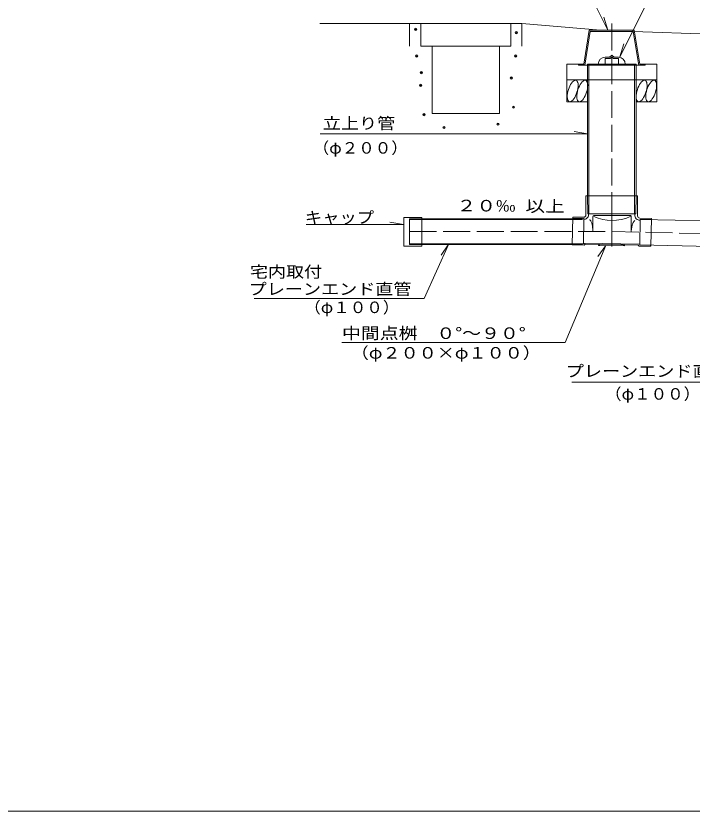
# Model space of a CAD drawing. Units: millimetres on the paper. Extents: x -390 to 406, y -282 to 282.
# Drawn here: x -91.9 to 58.6, y -282 to -105.1 of the extents above; entities that cross this region are included whole.
import ezdxf
from ezdxf.enums import TextEntityAlignment as Align

# ---------------------------------------------------------------- set-up
doc = ezdxf.new("R2010")
doc.units = ezdxf.units.MM
doc.header["$PDMODE"] = 32
doc.header["$PDSIZE"] = 0.5
doc.linetypes.add('DASHED', pattern=[7.5, 6, -1.5])
for name, color, linetype, lineweight in [('0-2__0-2__0-2_LAYER001', 7, 'Continuous', 18), ('0-3__0-3__1-0_', 7, 'Continuous', 18), ('0-6__0-6_レイヤ3', 7, 'Continuous', 18), ('0-7__0-7_レイヤ4', 7, 'Continuous', 18)]:
    doc.layers.add(name, color=color, linetype=linetype, lineweight=lineweight)
doc.styles.add('ＭＳ ゴシック', font='')
doc.styles.get('ＭＳ ゴシック').set_extended_font_data('MS Gothic')

msp = doc.modelspace()

# ---------------------------------------------------------------- linework, layer by layer
at = {"layer": '0-2__0-2__0-2_LAYER001'}
msp.add_lwpolyline([(-390.5, 282), (-390.5, -282), (405.5, -282), (405.5, 282)], close=True, dxfattribs=at)
at = {"layer": '0-3__0-3__1-0_'}
for p, q in [((39.812, -108.343), (32.41, -93.538)), ((39.812, -108.343), (38.918, -105.436)), ((18.178, -106.843), (-4.322, -106.843)), ((-4.322, -106.843), (-4.322, -111.843)), ((20.678, -106.843), (20.678, -111.843)), ((35.678, -108.343), (34.428, -115.843)), ((35.894, -108.598), (34.644, -116.098)), ((35.894, -108.598), (45.462, -108.598)), ((45.462, -108.598), (46.712, -116.098)), ((45.462, -108.598), (109.577, -110.852)), ((43.394, -111.344), (42.499, -114.251)), ((15.678, -111.843), (0.678, -111.843)), ((39.178, -114.643), (40.303, -114.643)), ((39.178, -114.643), (39.178, -115.843)), ((41.054, -114.643), (42.178, -114.643)), ((42.162, -114.643), (42.162, -115.843)), ((30.678, -115.843), (34.428, -115.843)), ((30.678, -124.234), (30.678, -115.843)), ((33.278, -115.843), (33.278, -116.098)), ((33.278, -116.098), (35.278, -116.098)), ((35.278, -115.843), (35.278, -146.647)), ((35.278, -115.843), (46.078, -115.843)), ((35.278, -116.098), (46.078, -116.098)), ((35.603, -116.098), (35.603, -149.132)), ((45.753, -116.098), (45.753, -149.125)), ((46.078, -115.843), (46.078, -146.647)), ((46.078, -116.098), (48.078, -116.098)), ((46.928, -115.843), (50.678, -115.843)), ((48.078, -115.843), (48.078, -116.098)), ((50.678, -115.843), (50.678, -124.234)), ((50.678, -119.343), (45.678, -119.343)), ((30.678, -124.234), (35.278, -124.234)), ((46.078, -124.234), (50.678, -124.234)), ((35.278, -131.368), (32.278, -130.868)), ((35.278, -131.368), (-24.251, -131.368)), ((40.678, -144.938), (40.678, -156.402)), ((34.928, -145.127), (46.428, -145.125)), ((34.928, -149.429), (34.928, -145.127)), ((35.242, -145.175), (35.193, -145.125)), ((35.313, -149.083), (35.242, -145.175)), ((46.047, -149.076), (46.112, -145.177)), ((46.428, -145.125), (46.428, -149.62)), ((-1.572, -149.963), (-5.572, -149.963)), ((-4.322, -150.262), (-4.322, -155.962)), ((34.178, -150.262), (-4.322, -150.262)), ((-1.572, -156.337), (-1.572, -149.963)), ((31.878, -156.079), (31.981, -149.88)), ((32.027, -150.112), (31.978, -150.061)), ((31.981, -149.88), (34.42, -149.921)), ((34.402, -150.189), (32.027, -150.112)), ((34.475, -150.266), (34.383, -155.777)), ((45.997, -149.125), (35.363, -149.132)), ((35.529, -149.158), (35.524, -149.453)), ((36.455, -149.781), (36.455, -153.054)), ((44.762, -149.528), (36.705, -149.535)), ((45.011, -149.908), (45.013, -149.783)), ((45.012, -153.197), (45.011, -149.908)), ((45.822, -149.649), (45.83, -149.15)), ((46.909, -150.129), (49.479, -150.171)), ((49.479, -150.171), (49.375, -156.37)), ((-5.694, -151.513), (-27.326, -151.513)), ((-5.694, -151.513), (-8.694, -151.013)), ((34.178, -150.412), (-4.322, -150.412)), ((34.661, -150.35), (34.499, -150.347)), ((46.947, -150.554), (46.72, -150.552)), ((46.882, -155.985), (46.973, -150.474)), ((46.972, -150.391), (110.429, -151.776)), ((34.178, -155.812), (-4.322, -155.812)), ((34.178, -155.962), (-4.322, -155.962)), ((39.327, -156.203), (30.302, -177.761)), ((34.503, -156.123), (31.878, -156.079)), ((31.932, -155.849), (31.881, -155.899)), ((34.308, -155.851), (31.932, -155.849)), ((34.41, -155.696), (46.858, -155.904)), ((34.751, -155.927), (34.606, -155.925)), ((37.705, -155.976), (34.756, -155.927)), ((39.327, -156.203), (37.538, -158.663)), ((37.752, -156.177), (37.755, -156.027)), ((43.501, -156.273), (37.752, -156.177)), ((37.955, -156.03), (37.952, -156.18)), ((43.255, -156.069), (38.005, -155.981)), ((43.304, -156.119), (43.301, -156.269)), ((43.504, -156.123), (43.501, -156.273)), ((46.654, -156.125), (43.555, -156.074)), ((49.375, -156.37), (46.751, -156.327)), ((46.882, -156.091), (110.325, -157.475)), ((49.329, -156.139), (46.954, -156.061)), ((49.379, -156.19), (49.329, -156.139)), ((30.302, -177.761), (-19.361, -177.761)), ((68.695, -186.572), (31.799, -186.572))]:
    msp.add_line(p, q, dxfattribs=at)
at = {"layer": '0-3__0-3__1-0_', "linetype": 'DASHED'}
msp.add_line((-4.322, -153.125), (40.678, -153.125), dxfattribs=at)
at = {"layer": '0-3__0-3__1-0_'}
for points in [[(42.499, -114.251), (52.499, -94.251), (88.707, -94.239)], [(38.178, -108.343), (20.678, -106.843), (18.178, -106.843), (18.178, -111.843), (15.678, -111.843), (15.678, -126.843), (0.678, -126.843), (0.678, -111.843), (-1.822, -111.843), (-1.822, -106.843), (-4.322, -106.843), (-9.322, -106.843), (-24.322, -106.843)], [(35.678, -108.343), (45.678, -108.343), (46.928, -115.843)], [(39.178, -114.343), (40.178, -114.343), (40.678, -113.843), (41.178, -114.343), (42.178, -114.343)], [(40.303, -114.643), (40.678, -114.267), (41.054, -114.643)], [(45.678, -119.343), (35.678, -119.343), (30.678, -119.343)], [(-1.572, -156.337), (-5.572, -156.337), (-5.572, -149.963)], [(35.75, -150.471), (35.829, -150.531), (35.905, -150.611), (35.979, -150.709), (36.049, -150.826), (36.115, -150.959), (36.176, -151.109), (36.232, -151.274), (36.282, -151.453), (36.327, -151.644), (36.365, -151.846), (36.397, -152.057), (36.422, -152.276), (36.441, -152.502), (36.452, -152.731), (36.456, -152.964)], [(45.015, -153.116), (45.026, -152.884), (45.045, -152.654), (45.07, -152.429), (45.102, -152.211), (45.141, -152), (45.186, -151.799), (45.236, -151.609), (45.293, -151.432), (45.354, -151.268), (45.42, -151.12), (45.49, -150.988), (45.564, -150.873), (45.64, -150.776), (45.719, -150.699), (45.8, -150.64), (45.803, -150.638)], [(47.048, -150.4), (49.425, -150.401), (49.476, -150.352)]]:
    msp.add_lwpolyline(points, dxfattribs=at)
at = {"layer": '0-3__0-3__1-0_', "linetype": 'DASHED'}
msp.add_lwpolyline([(40.678, -106.843), (40.678, -153.125), (107.188, -154.455)], dxfattribs=at)
at = {"layer": '0-3__0-3__1-0_'}
for points in [[(32.726, -119.451), (32.549, -119.435), (32.354, -119.492), (32.149, -119.62), (31.937, -119.816), (31.727, -120.073), (31.525, -120.383), (31.336, -120.738), (31.167, -121.126), (31.022, -121.535), (30.906, -121.954), (30.823, -122.369), (30.775, -122.768), (30.763, -123.139), (30.788, -123.47), (30.85, -123.751), (30.945, -123.974), (31.072, -124.132), (31.226, -124.22), (31.403, -124.236), (31.598, -124.179), (31.804, -124.051), (32.015, -123.855), (32.225, -123.598), (32.427, -123.288), (32.616, -122.933), (32.785, -122.545), (32.93, -122.135), (33.046, -121.717), (33.129, -121.302), (33.177, -120.903), (33.189, -120.532), (33.164, -120.201), (33.102, -119.92), (33.007, -119.697), (32.88, -119.539)], [(34.851, -119.451), (34.674, -119.435), (34.479, -119.492), (34.273, -119.62), (34.062, -119.816), (33.852, -120.073), (33.65, -120.383), (33.461, -120.738), (33.292, -121.126), (33.147, -121.535), (33.031, -121.954), (32.948, -122.369), (32.9, -122.768), (32.888, -123.139), (32.913, -123.47), (32.975, -123.751), (33.07, -123.974), (33.197, -124.132), (33.351, -124.22), (33.528, -124.236), (33.723, -124.179), (33.928, -124.051), (34.14, -123.855), (34.35, -123.598), (34.552, -123.288), (34.741, -122.933), (34.91, -122.545), (35.055, -122.135), (35.171, -121.717), (35.254, -121.302), (35.302, -120.903), (35.314, -120.532), (35.289, -120.201), (35.227, -119.92), (35.132, -119.697), (35.005, -119.539)], [(48.068, -119.451), (47.891, -119.435), (47.697, -119.492), (47.491, -119.62), (47.28, -119.816), (47.07, -120.073), (46.867, -120.383), (46.679, -120.738), (46.509, -121.126), (46.365, -121.535), (46.249, -121.954), (46.166, -122.369), (46.117, -122.768), (46.106, -123.139), (46.131, -123.47), (46.192, -123.751), (46.288, -123.974), (46.414, -124.132), (46.569, -124.22), (46.746, -124.236), (46.94, -124.179), (47.146, -124.051), (47.357, -123.855), (47.567, -123.598), (47.77, -123.288), (47.958, -122.933), (48.128, -122.545), (48.272, -122.135), (48.388, -121.717), (48.471, -121.302), (48.52, -120.903), (48.531, -120.532), (48.506, -120.201), (48.445, -119.92), (48.35, -119.697), (48.223, -119.539)], [(50.193, -119.451), (50.016, -119.435), (49.822, -119.492), (49.616, -119.62), (49.405, -119.816), (49.195, -120.073), (48.992, -120.383), (48.804, -120.738), (48.634, -121.126), (48.49, -121.535), (48.374, -121.954), (48.291, -122.369), (48.242, -122.768), (48.231, -123.139), (48.256, -123.47), (48.317, -123.751), (48.413, -123.974), (48.539, -124.132), (48.694, -124.22), (48.871, -124.236), (49.065, -124.179), (49.271, -124.051), (49.482, -123.855), (49.692, -123.598), (49.895, -123.288), (50.083, -122.933), (50.253, -122.545), (50.397, -122.135), (50.513, -121.717), (50.596, -121.302), (50.645, -120.903), (50.656, -120.532), (50.631, -120.201), (50.57, -119.92), (50.474, -119.697), (50.348, -119.539)]]:
    msp.add_lwpolyline(points, close=True, dxfattribs=at)
for centre, radius, start, end in [((39.178, -115.843), 1.5, 90, 180), ((42.178, -115.843), 1.5, 0, 90), ((34.4, -150.264), 0.075, 359.04694, 88.13029), ((34.428, -149.421), 0.5, 269.04694, 359.04694), ((34.499, -150.322), 0.025, 179.04694, 269.04694), ((34.609, -149.6), 0.75, 269.04694, 300.75022), ((34.353, -149.17), 1.25, 300.75022, 327.34367), ((35.363, -149.082), 0.05, 181.0524, 270.04694), ((34.774, -149.44), 0.75, 327.34367, 359.04694), ((35.504, -149.157), 0.025, 359.04694, 90.04694), ((36.705, -149.785), 0.25, 90.04694, 179.04491), ((40.731, -140.94), 9.717, 245.3207, 294.49616), ((44.763, -149.778), 0.25, 359.04694, 90.04694), ((46.572, -149.636), 0.75, 179.04694, 210.75022), ((45.855, -149.15), 0.025, 90.04694, 179.04694), ((47.002, -149.381), 1.25, 210.75022, 237.34367), ((45.997, -149.075), 0.05, 270.04694, 359.04694), ((46.928, -149.629), 0.5, 179.04694, 269.04694), ((46.732, -149.802), 0.75, 237.34367, 269.04694), ((46.947, -150.529), 0.025, 269.04694, 359.04694), ((47.048, -150.475), 0.075, 89.9636, 179.04694), ((34.308, -155.776), 0.075, 269.9636, 359.04694), ((34.409, -155.721), 0.025, 89.04694, 179.04694), ((34.504, -156.023), 0.1, 269.04694, 347.50999), ((34.748, -156.077), 0.15, 89.04694, 167.50999), ((37.705, -156.026), 0.05, 359.04694, 89.04694), ((38.005, -156.031), 0.05, 89.04694, 179.04694), ((43.254, -156.119), 0.05, 359.04694, 89.04694), ((43.554, -156.124), 0.05, 89.04694, 179.04694), ((46.507, -156.273), 0.15, 10.58391, 89.04696), ((46.753, -156.227), 0.1, 190.5839, 269.04694), ((46.858, -155.929), 0.025, 359.04694, 89.04694), ((46.957, -155.986), 0.075, 179.04694, 268.13029)]:
    msp.add_arc(centre, radius, start, end, dxfattribs=at)
for p in [(-2.966, -108.121), (19.42, -108.863), (-2.718, -114.057), (19.296, -114.057), (-1.729, -117.768), (18.307, -118.953), (-1.852, -120.561), (18.801, -125.436), (-1.11, -127.116), (15.339, -129.218), (3.342, -129.96)]:
    msp.add_point(p, dxfattribs=at)
at = {"layer": '0-6__0-6_レイヤ3'}
for p, q in [((4.428, -155.812), (-1.041, -167.976)), ((2.742, -158.343), (4.428, -155.812)), ((-1.041, -167.976), (-38.871, -167.976))]:
    msp.add_line(p, q, dxfattribs=at)

# ---------------------------------------------------------------- texts
at = {"layer": '0-3__0-3__1-0_', "style": 'ＭＳ ゴシック'}
for s, width, p in [('立上り管', 1.15, (-23.619, -131.077)), ('（φ２００）', 1.05, (-25.878, -136.544)), ('キャップ', 1.1, (-27.626, -152.03)), ('（φ２００×φ１００）', 1.15, (-17.419, -182.129)), ('プレーンエンド直管', 1.15, (30.447, -186.188)), ('（φ１００）', 1.05, (39.184, -191.266))]:
    msp.add_text(s, height=2.566, dxfattribs=dict(at, width=width)).set_placement(p, align=Align.BOTTOM_LEFT)
at = {"layer": '0-3__0-3__1-0_', "color": 1, "style": 'ＭＳ ゴシック', "width": 1.2}
msp.add_text('中間点桝\u3000０°～９０°', height=2.566, dxfattribs=at).set_placement((-19.361, -177.761), align=Align.BOTTOM_LEFT)
at = {"layer": '0-6__0-6_レイヤ3', "style": 'ＭＳ ゴシック'}
for s, width, p in [('宅内取付', 1.15, (-39.872, -164.101)), ('プレーンエンド直管', 1.15, (-40.123, -167.942)), ('（φ１００）', 1.05, (-27.759, -172.008))]:
    msp.add_text(s, height=2.566, dxfattribs=dict(at, width=width)).set_placement(p, align=Align.BOTTOM_LEFT)
at = {"layer": '0-7__0-7_レイヤ4', "style": 'ＭＳ ゴシック', "width": 1.25}
msp.add_text('２０‰ 以上', height=2.566, rotation=359.5, dxfattribs=at).set_placement((6.15, -149.346), align=Align.BOTTOM_LEFT)

doc.saveas('drawing.dxf')
